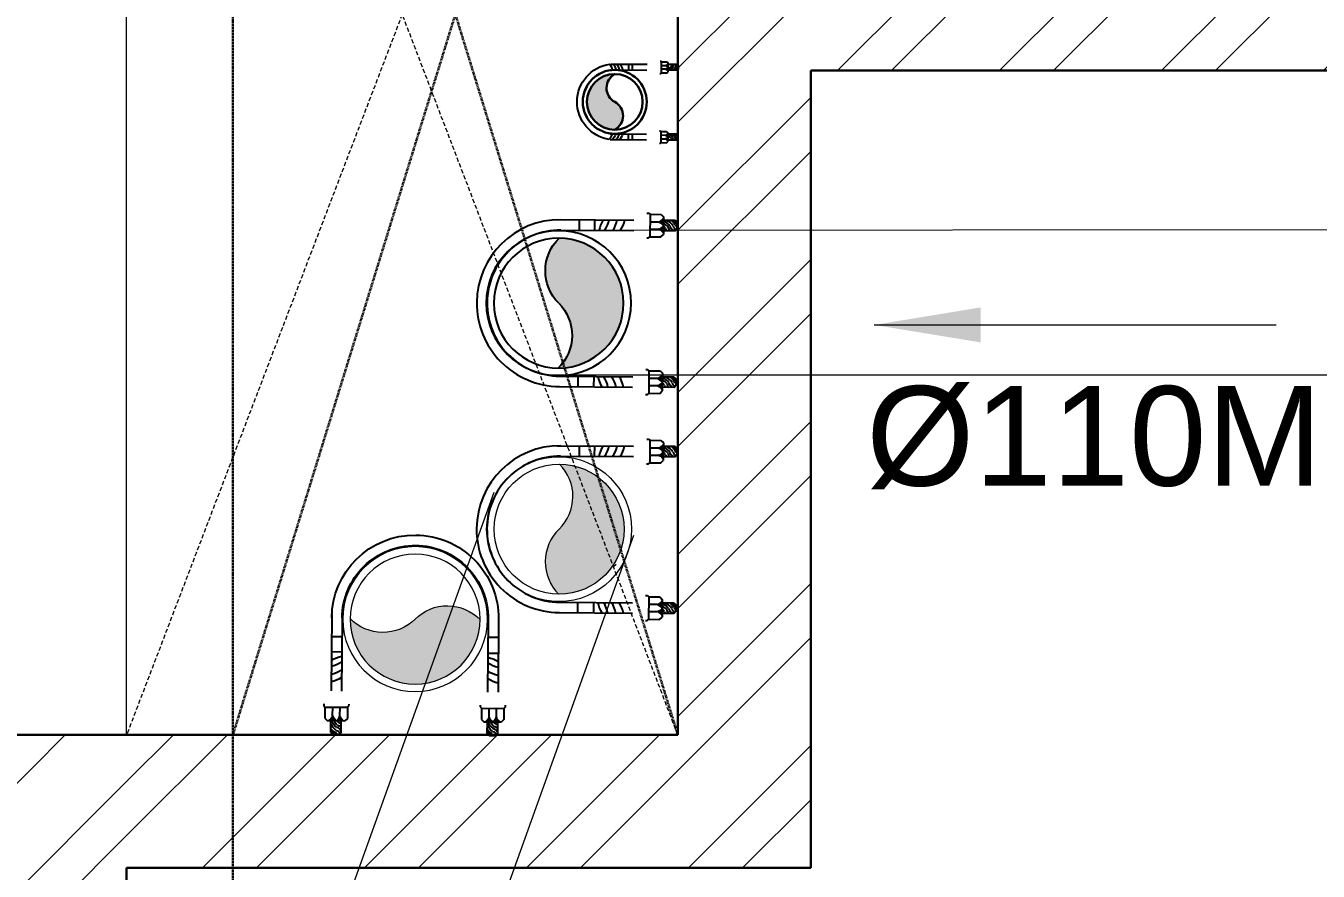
# Model space of a CAD drawing. Header units: millimetres. Extents: x 554 to 29966, y 4404 to 52986.
# Drawn here: x 17385 to 18357, y 20073 to 20709 of the extents above; entities that cross this region are included whole.
import ezdxf

# ---------------------------------------------------------------- set-up
doc = ezdxf.new("R2010")
doc.units = ezdxf.units.MM
for name, pattern in [('DASHED2', [0.375, 0.25, -0.125]), ('HIDDEN', [9.525, 6.35, -3.175]), ('HIDDEN2', [4.7625, 3.175, -1.5875])]:
    doc.linetypes.add(name, pattern=pattern)
for name, color, linetype, lineweight in [('A-VOID-ABOV', 8, 'HIDDEN2', 5), ('CWS', 170, 'Continuous', 30), ('PIPE SUPPORT', 24, 'Continuous', 18), ('PP-BEAM', 6, 'DASHED2', 30), ('PP-WALL', 7, 'Continuous', 30), ('RWP', 150, 'Continuous', 18), ('SWP', 1, 'Continuous', 15), ('WALL HATCH', 8, 'Continuous', 0)]:
    doc.layers.add(name, color=color, linetype=linetype, lineweight=lineweight)
doc.layers.add('SH - WWP', color=94, linetype='Continuous', lineweight=0, true_color=0x009e00)
doc.layers.add('SH- WWP', color=92, linetype='Continuous')
doc.styles.add('_MAA_200', font='Arial Narrow.ttf', dxfattribs={"height": 100})
doc.styles.get("Standard").update_dxf_attribs({"font": 'arial.ttf'})
doc.dimstyles.new('COLUMN DIM PLAN', dxfattribs={"dimtxt": 100, "dimasz": 50, "dimexe": 0, "dimexo": 0, "dimgap": 30, "dimtad": 0, "dimdec": 0, "dimdsep": 46, "dimtxsty": '_MAA_200', "dimblk": 'ARCHTICK', "dimcen": 2.5, "dimdle": 50, "dimclrd": 256, "dimclre": 256, "dimclrt": 256, "dimadec": 0, "dimazin": 0, "dimtfac": 1, "dimtdec": 0, "dimtmove": 1, "dimatfit": 3, "dimfxl": 1, "dimlwd": -1, "dimlwe": -1, "dimarcsym": 0})
pattern_1 = [(45, (-2728487.74, 3305291.59), (-60.9879599, 60.9879599), []), (45, (-2728447.08, 3305291.59), (-60.9879599, 60.9879599), [])]

# ---------------------------------------------------------------- blocks, each defined once
blk = doc.blocks.new('_ArchTick')
at = {"color": 0, "linetype": 'ByBlock', "const_width": 0.15}
blk.add_lwpolyline([(-0.5, -0.5), (0.5, 0.5)], dxfattribs=at)
blk = doc.blocks.new('*X19')
at = {"color": 0}
for p, q in [((113.73, 341.42), (114.32, 342.01)), ((113.6, 341.47), (113.72, 341.59)), ((113.84, 341.35), (114.32, 341.83)), ((113.95, 341.28), (114.32, 341.65)), ((114.05, 341.2), (114.32, 341.48)), ((114.14, 341.12), (114.32, 341.3)), ((114.22, 341.02), (114.32, 341.12)), ((114.29, 340.92), (114.32, 340.95))]:
    blk.add_line(p, q, dxfattribs=at)
blk = doc.blocks.new('MNBMBM')
at = {"layer": 'PIPE SUPPORT', "lineweight": -3}
for p, q in [((96481.193, -13447.574), (96481.246, -13447.521)), ((96481.193, -13447.574), (96481.193, -13447.937)), ((96481.246, -13447.521), (96481.461, -13447.521)), ((96481.513, -13447.574), (96481.461, -13447.521)), ((96481.513, -13447.574), (96481.513, -13447.937)), ((96486.013, -13447.574), (96486.066, -13447.521)), ((96486.013, -13447.574), (96486.013, -13447.937)), ((96486.066, -13447.521), (96486.281, -13447.521)), ((96486.333, -13447.574), (96486.281, -13447.521)), ((96486.333, -13447.574), (96486.333, -13447.937)), ((96481.007, -13448.012), (96481.082, -13447.937)), ((96481.007, -13448.354), (96481.007, -13448.012)), ((96481.082, -13447.937), (96481.625, -13447.937)), ((96481.246, -13448.088), (96481.246, -13448.359)), ((96481.461, -13448.359), (96481.461, -13448.089)), ((96481.7, -13448.012), (96481.625, -13447.937)), ((96481.7, -13448.354), (96481.7, -13448.012)), ((96485.827, -13448.012), (96485.902, -13447.937)), ((96485.827, -13448.354), (96485.827, -13448.012)), ((96485.902, -13447.937), (96486.445, -13447.937)), ((96486.066, -13448.088), (96486.066, -13448.359)), ((96486.281, -13448.359), (96486.281, -13448.089)), ((96486.52, -13448.012), (96486.445, -13447.937)), ((96486.52, -13448.354), (96486.52, -13448.012)), ((96480.969, -13448.392), (96481.007, -13448.354)), ((96480.969, -13448.452), (96480.969, -13448.392)), ((96481.007, -13448.354), (96481.7, -13448.354)), ((96481.737, -13448.392), (96481.7, -13448.354)), ((96481.737, -13448.452), (96481.737, -13448.392)), ((96485.789, -13448.392), (96485.827, -13448.354)), ((96485.789, -13448.452), (96485.789, -13448.392)), ((96485.827, -13448.354), (96486.52, -13448.354)), ((96486.557, -13448.392), (96486.52, -13448.354)), ((96486.557, -13448.452), (96486.557, -13448.392)), ((96481.193, -13451.204), (96481.193, -13448.852)), ((96481.513, -13451.102), (96481.513, -13448.852)), ((96486.013, -13451.102), (96486.013, -13448.852)), ((96486.333, -13451.204), (96486.333, -13448.852)), ((96481.513, -13450.052), (96481.193, -13450.052)), ((96486.013, -13450.052), (96486.333, -13450.052)), ((96481.193, -13450.532), (96481.513, -13450.532)), ((96486.333, -13450.532), (96486.013, -13450.532))]:
    blk.add_line(p, q, dxfattribs=at)
for centre, major_axis, start_param, end_param in [((96481.614, -13448.013), (-0.32, 0.32), -0.186814, 0.421005), ((96481.568, -13447.971), (0.361, 0.361), 1.329768, 1.608854), ((96481.591, -13448.01), (0.361, 0.361), 1.329768, 1.678717), ((96481.62, -13448.11), (0.317, 0.317), 1.386451, 1.960581), ((96481.622, -13448.065), (0.25, 0.25), 1.500239, 1.985745), ((96481.258, -13447.297), (-0.171, 0.171), 2.547186, 2.73821), ((96481.293, -13447.479), (0.0705, 0.0705), 4.274227, 5.064335), ((96481.315, -13447.453), (0.135, 0.135), 4.157023, 5.034816), ((96481.713, -13448.309), (-0.361, 0.361), -0.241028, -0.029997), ((96481.323, -13447.555), (-0.134, 0.134), 2.586791, 3.465895), ((96481.345, -13447.561), (0.171, 0.171), 4.117982, 4.699606), ((96481.403, -13447.635), (0.171, 0.171), 4.117982, 4.401037), ((96486.434, -13448.013), (-0.32, 0.32), -0.186814, 0.421005), ((96486.388, -13447.971), (0.361, 0.361), 1.329768, 1.608854), ((96486.411, -13448.01), (-0.361, 0.361), -0.241028, 0.107921), ((96486.44, -13448.11), (0.317, 0.317), 1.386451, 1.960581), ((96486.442, -13448.065), (0.25, 0.25), 1.500239, 1.985745), ((96486.078, -13447.297), (-0.171, 0.171), 2.547186, 2.73821), ((96486.113, -13447.479), (0.0705, 0.0705), 4.274227, 5.064335), ((96486.135, -13447.453), (0.135, 0.135), 4.157023, 5.034816), ((96486.533, -13448.309), (-0.361, 0.361), -0.241028, -0.029997), ((96486.143, -13447.555), (-0.134, 0.134), 2.586791, 3.465895), ((96486.165, -13447.561), (-0.171, 0.171), 2.547186, 3.12881), ((96486.223, -13447.635), (0.171, 0.171), 4.117982, 4.401037), ((96480.996, -13448.161), (-0.184, 0.184), 4.202619, 4.961205), ((96481.496, -13448.161), (0.184, 0.184), 1.317026, 2.080566), ((96481.24, -13448.119), (0.157, 0.157), 5.625069, 6.45063), ((96481.71, -13448.161), (0.184, 0.184), 1.32198, 2.080566), ((96485.816, -13448.161), (0.184, 0.184), 5.773415, 6.532002), ((96486.316, -13448.161), (0.184, 0.184), 1.317026, 2.080566), ((96486.06, -13448.119), (0.157, 0.157), 5.625069, 6.45063), ((96486.53, -13448.161), (0.184, 0.184), 1.32198, 2.080566), ((96481.052, -13449.897), (0.55, 0.55), 0.163266, 0.60927), ((96481.052, -13450.129), (0.55, 0.55), 0.163266, 0.60927), ((96482.061, -13448.49), (-0.674, 0.674), 1.734062, 1.744004), ((96485.465, -13448.49), (0.674, 0.674), 4.539181, 4.549123), ((96486.474, -13449.897), (-0.55, 0.55), -0.60927, -0.163266), ((96486.474, -13450.129), (-0.55, 0.55), -0.60927, -0.163266), ((96481.052, -13450.377), (0.55, 0.55), 0.163266, 0.60927), ((96481.733, -13448.887), (-0.748, 0.748), 1.820914, 2.152167), ((96482.061, -13448.721), (-0.674, 0.674), 1.734062, 1.744004), ((96482.061, -13448.97), (-0.674, 0.674), 1.734062, 1.744004), ((96485.793, -13448.887), (0.748, 0.748), 4.131018, 4.462271), ((96485.465, -13448.721), (0.674, 0.674), 4.539181, 4.549123), ((96485.465, -13448.97), (0.674, 0.674), 4.539181, 4.549123), ((96486.474, -13450.377), (-0.55, 0.55), -0.60927, -0.163266), ((96483.763, -13451.102), (-1.817, 1.817), 0.785398, 2.356194), ((96483.763, -13451.102), (1.591, 1.591), 2.356194, 3.926991), ((96483.763, -13451.102), (-1.591, 1.591), 2.356194, 3.926991), ((96483.763, -13451.102), (-1.817, 1.817), 2.356194, 3.926991)]:
    blk.add_ellipse(centre, major_axis=major_axis, ratio=1, start_param=start_param, end_param=end_param, dxfattribs=at)
at = {"layer": 'PIPE SUPPORT', "lineweight": -3, "extrusion": (0, 0, -1), "xscale": 0.1862546401715415, "yscale": 0.1862546401715415, "zscale": -0.1862546400003328, "rotation": 90}
for p in [(-96417.612, -13469.229), (-96417.88, -13469.23), (-96422.432, -13469.229), (-96422.7, -13469.23)]:
    blk.add_blockref('*X19', p, dxfattribs=at)
blk = doc.blocks.new('*X16')
at = {"color": 0}
for p, q in [((113.6, 341.47), (113.72, 341.59)), ((113.73, 341.42), (114.32, 342.01)), ((113.84, 341.35), (114.32, 341.83)), ((113.95, 341.28), (114.32, 341.65)), ((114.05, 341.2), (114.32, 341.48)), ((114.14, 341.12), (114.32, 341.3)), ((114.22, 341.02), (114.32, 341.12)), ((114.29, 340.92), (114.32, 340.95))]:
    blk.add_line(p, q, dxfattribs=at)
blk = doc.blocks.new('gfg')
at = {"layer": 'PIPE SUPPORT', "lineweight": -3}
for p, q in [((20672.231, -7006.955), (20672.191, -7006.994)), ((20672.191, -7007.095), (20672.191, -7006.994)), ((20672.231, -7007.134), (20672.191, -7007.095)), ((20672.231, -7006.955), (20672.502, -7006.955)), ((20672.539, -7006.874), (20672.502, -7006.911)), ((20672.502, -7007.181), (20672.502, -7006.911)), ((20672.709, -7006.874), (20672.539, -7006.874)), ((20672.712, -7006.993), (20672.577, -7006.993)), ((20672.577, -7007.1), (20672.712, -7007.1)), ((20672.728, -7006.856), (20672.712, -7006.872)), ((20672.712, -7007.221), (20672.712, -7006.872)), ((20672.758, -7006.856), (20672.728, -7006.856)), ((20674.277, -7006.957), (20673.158, -7006.957)), ((20673.602, -7007.136), (20673.602, -7006.957)), ((20673.718, -7007.136), (20673.717, -7006.957)), ((20672.231, -7007.134), (20672.502, -7007.134)), ((20672.539, -7007.218), (20672.502, -7007.181)), ((20672.709, -7007.218), (20672.539, -7007.218)), ((20672.728, -7007.237), (20672.709, -7007.218)), ((20672.758, -7007.237), (20672.728, -7007.237)), ((20674.279, -7007.136), (20673.158, -7007.136)), ((20672.231, -7009.106), (20672.191, -7009.145)), ((20672.231, -7009.106), (20672.502, -7009.106)), ((20672.539, -7009.022), (20672.502, -7009.059)), ((20672.502, -7009.059), (20672.502, -7009.329)), ((20672.709, -7009.022), (20672.539, -7009.022)), ((20672.728, -7009.003), (20672.709, -7009.022)), ((20672.712, -7009.019), (20672.712, -7009.368)), ((20672.758, -7009.003), (20672.728, -7009.003)), ((20674.279, -7009.104), (20673.158, -7009.104)), ((20673.602, -7009.104), (20673.602, -7009.283)), ((20673.718, -7009.104), (20673.717, -7009.283)), ((20672.191, -7009.145), (20672.191, -7009.246)), ((20672.231, -7009.285), (20672.191, -7009.246)), ((20672.231, -7009.285), (20672.502, -7009.285)), ((20672.539, -7009.366), (20672.502, -7009.329)), ((20672.709, -7009.366), (20672.539, -7009.366)), ((20672.577, -7009.14), (20672.712, -7009.14)), ((20672.712, -7009.247), (20672.577, -7009.247)), ((20672.728, -7009.384), (20672.712, -7009.368)), ((20672.758, -7009.384), (20672.728, -7009.384)), ((20674.277, -7009.283), (20673.158, -7009.283))]:
    blk.add_line(p, q, dxfattribs=at)
for radius in [1.174, 0.995]:
    blk.add_arc((20674.131, -7008.12), radius, 278.5287, 81.4713, dxfattribs=at)
for centre, major_axis, start_param, end_param in [((20672.16, -7007.09), (0.0526, 0.0526), 5.845023, 6.635132), ((20672.025, -7007.116), (-0.127, 0.127), 4.117982, 4.309007), ((20672.527, -7006.885), (-0.269, 0.269), 1.329768, 1.499721), ((20672.141, -7007.073), (0.101, 0.101), 5.727819, 6.424461), ((20672.556, -7006.867), (0.269, 0.269), 2.900565, 3.132661), ((20672.558, -7006.85), (-0.239, 0.239), 1.383983, 1.782645), ((20672.217, -7007.067), (-0.1, 0.1), 4.157587, 4.837601), ((20672.631, -7006.845), (0.237, 0.237), 2.957247, 3.396313), ((20672.222, -7007.051), (0.127, 0.127), 5.688779, 6.059083), ((20672.597, -7006.844), (-0.186, 0.186), 1.500239, 1.985745), ((20672.613, -7006.869), (0.0913, 0.0913), 2.892776, 3.651363), ((20672.592, -7007.103), (0.0782, 0.0782), 0.91268, 1.738241), ((20672.613, -7006.975), (0.0913, 0.0913), 2.887823, 3.651363), ((20672.613, -7007.224), (-0.0913, 0.0913), -0.50977, 0.248816), ((20674.24, -7009.041), (-0.246, 0.246), 0.967705, 1.554602), ((20674.347, -7009.041), (0.246, 0.246), 2.538501, 3.125398), ((20674.451, -7009.041), (0.246, 0.246), 2.538501, 3.125398), ((20674.562, -7009.041), (-0.246, 0.246), 0.967705, 1.554602)]:
    blk.add_ellipse(centre, major_axis=major_axis, ratio=1, start_param=start_param, end_param=end_param, dxfattribs=at)
at = {"layer": 'PIPE SUPPORT', "lineweight": -3, "extrusion": (0, 0, -1)}
for centre, major_axis, start_param, end_param in [((20674.24, -7007.199), (-0.246, -0.246), 0.967705, 1.554602), ((20674.347, -7007.199), (0.246, -0.246), 2.538501, 3.125398), ((20674.451, -7007.199), (0.246, -0.246), 2.538501, 3.125398), ((20674.562, -7007.199), (-0.246, -0.246), 0.967705, 1.554602), ((20672.527, -7009.355), (-0.269, -0.269), 1.329768, 1.499721), ((20672.556, -7009.373), (0.269, -0.269), 2.900565, 3.132661), ((20672.558, -7009.39), (-0.239, -0.239), 1.383983, 1.782645), ((20672.631, -7009.395), (0.237, -0.237), 2.957247, 3.396313), ((20672.613, -7009.016), (-0.0913, -0.0913), -0.50977, 0.248816), ((20672.025, -7009.124), (-0.127, -0.127), 4.117982, 4.309007), ((20672.16, -7009.15), (0.0526, -0.0526), 5.845023, 6.635132), ((20672.141, -7009.167), (0.101, -0.101), 5.727819, 6.424461), ((20672.217, -7009.173), (-0.1, -0.1), 4.157587, 4.837601), ((20672.222, -7009.189), (0.127, -0.127), 5.688779, 6.059083), ((20672.597, -7009.396), (-0.186, -0.186), 1.500239, 1.985745), ((20672.613, -7009.265), (0.0913, -0.0913), 2.887823, 3.651363), ((20672.592, -7009.137), (0.0782, -0.0782), 0.91268, 1.738241), ((20672.613, -7009.371), (0.0913, -0.0913), 2.892776, 3.651363)]:
    blk.add_ellipse(centre, major_axis=major_axis, ratio=1, start_param=start_param, end_param=end_param, dxfattribs=at)
at = {"layer": 'PIPE SUPPORT', "lineweight": -3}
for p, xscale, yscale, zscale, rotation in [((20683.086, -7038.606), -0.0925792494463893, 0.092579249529543, 0.0925792494975916, 359.9999999999998), ((20683.085, -7038.715), -0.0925792494463893, 0.092579249529543, 0.0925792494975916, 359.9999999999998), ((20683.085, -6977.525), 0.0925792494463893, 0.0925792494463893, 0.0925792494463893, 180), ((20683.086, -6977.634), 0.0925792494463893, 0.0925792494463893, 0.0925792494463893, 180)]:
    blk.add_blockref('*X16', p, dxfattribs=dict(at, xscale=xscale, yscale=yscale, zscale=zscale, rotation=rotation))
blk = doc.blocks.new('A$C5FCA3C8E')
at = {"layer": 'CWS', "linetype": 'Continuous'}
blk.add_hatch(color=256, dxfattribs=at).paths.add_polyline_path([(0, 0, 0.598191), (-0.75, 0, 1), (0.75, 0, -0.598196)])
for radius in [0.861, 0.75]:
    blk.add_circle((0, 0), radius, dxfattribs=at)
for centre, start, end in [((-0.375, -0.201), 28.2248, 151.7752), ((0.375, 0.201), 208.2248, 331.7752)]:
    blk.add_arc(centre, 0.426, start, end, dxfattribs=at)
blk = doc.blocks.new('A$C393437B3')
at = {"layer": 'RWP', "linetype": 'Continuous'}
blk.add_hatch(color=256, dxfattribs=at).paths.add_polyline_path([(-2, 0, 1), (2, 0, -0.417357), (0, 0, 0.417356)])
for radius in [2.231, 2]:
    blk.add_circle((0, 0), radius, dxfattribs=at)
for centre, start, end in [((-1, -0.989), 44.6929, 135.3071), ((1, 0.989), 224.6929, 315.3071)]:
    blk.add_arc(centre, 1.407, start, end, dxfattribs=at)
blk = doc.blocks.new('*X26')
at = {"color": 0}
for p, q in [((113.73, 341.42), (114.32, 342.01)), ((113.6, 341.47), (113.72, 341.59)), ((113.84, 341.35), (114.32, 341.83)), ((113.95, 341.28), (114.32, 341.65)), ((114.05, 341.2), (114.32, 341.48)), ((114.14, 341.12), (114.32, 341.3)), ((114.22, 341.02), (114.32, 341.12)), ((114.29, 340.92), (114.32, 340.95))]:
    blk.add_line(p, q, dxfattribs=at)
blk = doc.blocks.new('YRTRT')
at = {"layer": 'PIPE SUPPORT', "lineweight": -3}
for p, q in [((96462.338, -13447.574), (96462.391, -13447.521)), ((96462.338, -13447.574), (96462.338, -13447.937)), ((96462.606, -13447.521), (96462.391, -13447.521)), ((96462.658, -13447.574), (96462.606, -13447.521)), ((96462.658, -13447.574), (96462.658, -13447.937)), ((96467.158, -13447.574), (96467.211, -13447.521)), ((96467.158, -13447.574), (96467.158, -13447.937)), ((96467.426, -13447.521), (96467.211, -13447.521)), ((96467.478, -13447.574), (96467.426, -13447.521)), ((96467.478, -13447.574), (96467.478, -13447.937)), ((96462.152, -13448.012), (96462.226, -13447.937)), ((96462.152, -13448.354), (96462.152, -13448.012)), ((96462.77, -13447.937), (96462.226, -13447.937)), ((96462.391, -13448.359), (96462.391, -13448.089)), ((96462.606, -13448.088), (96462.606, -13448.359)), ((96462.844, -13448.012), (96462.77, -13447.937)), ((96462.844, -13448.354), (96462.844, -13448.012)), ((96466.972, -13448.012), (96467.046, -13447.937)), ((96466.972, -13448.354), (96466.972, -13448.012)), ((96467.59, -13447.937), (96467.046, -13447.937)), ((96467.211, -13448.359), (96467.211, -13448.089)), ((96467.426, -13448.088), (96467.426, -13448.359)), ((96467.664, -13448.012), (96467.59, -13447.937)), ((96467.664, -13448.354), (96467.664, -13448.012)), ((96462.115, -13448.392), (96462.152, -13448.354)), ((96462.115, -13448.452), (96462.115, -13448.392)), ((96462.844, -13448.354), (96462.152, -13448.354)), ((96462.882, -13448.392), (96462.844, -13448.354)), ((96462.882, -13448.452), (96462.882, -13448.392)), ((96466.935, -13448.392), (96466.972, -13448.354)), ((96466.935, -13448.452), (96466.935, -13448.392)), ((96467.664, -13448.354), (96466.972, -13448.354)), ((96467.702, -13448.392), (96467.664, -13448.354)), ((96467.702, -13448.452), (96467.702, -13448.392)), ((96462.338, -13451.204), (96462.338, -13448.852)), ((96462.658, -13451.102), (96462.658, -13448.852)), ((96467.158, -13451.102), (96467.158, -13448.852)), ((96467.478, -13451.204), (96467.478, -13448.852)), ((96462.658, -13450.052), (96462.338, -13450.052)), ((96467.158, -13450.052), (96467.478, -13450.052)), ((96462.338, -13450.532), (96462.658, -13450.532)), ((96467.478, -13450.532), (96467.158, -13450.532))]:
    blk.add_line(p, q, dxfattribs=at)
at = {"layer": 'PIPE SUPPORT', "lineweight": -3, "extrusion": (0, 0, -1)}
for centre, major_axis, start_param, end_param in [((96462.507, -13447.561), (0.171, 0.171), 2.547186, 3.12881), ((96462.448, -13447.635), (-0.171, 0.171), 4.117982, 4.401037), ((96462.528, -13447.555), (0.134, 0.134), 2.586791, 3.465895), ((96462.536, -13447.453), (-0.135, 0.135), 4.157023, 5.034816), ((96462.138, -13448.309), (0.361, 0.361), -0.241028, -0.029997), ((96462.229, -13448.065), (-0.25, 0.25), 1.500239, 1.985745), ((96462.559, -13447.479), (-0.0705, 0.0705), 4.274227, 5.064335), ((96462.231, -13448.11), (-0.317, 0.317), 1.386451, 1.960581), ((96462.238, -13448.013), (0.32, 0.32), -0.186814, 0.421005), ((96462.594, -13447.297), (0.171, 0.171), 2.547186, 2.73821), ((96462.26, -13448.01), (0.361, 0.361), -0.241028, 0.107921), ((96462.284, -13447.971), (-0.361, 0.361), 1.329768, 1.608854), ((96467.327, -13447.561), (-0.171, 0.171), 4.117982, 4.699606), ((96467.268, -13447.635), (-0.171, 0.171), 4.117982, 4.401037), ((96467.348, -13447.555), (0.134, 0.134), 2.586791, 3.465895), ((96467.356, -13447.453), (-0.135, 0.135), 4.157023, 5.034816), ((96466.958, -13448.309), (0.361, 0.361), -0.241028, -0.029997), ((96467.049, -13448.065), (-0.25, 0.25), 1.500239, 1.985745), ((96467.379, -13447.479), (-0.0705, 0.0705), 4.274227, 5.064335), ((96467.051, -13448.11), (-0.317, 0.317), 1.386451, 1.960581), ((96467.058, -13448.013), (0.32, 0.32), -0.186814, 0.421005), ((96467.414, -13447.297), (0.171, 0.171), 2.547186, 2.73821), ((96467.08, -13448.01), (-0.361, 0.361), 1.329768, 1.678717), ((96467.104, -13447.971), (-0.361, 0.361), 1.329768, 1.608854), ((96462.141, -13448.161), (-0.184, 0.184), 1.32198, 2.080566), ((96462.612, -13448.119), (-0.157, 0.157), 5.625069, 6.45063), ((96462.355, -13448.161), (-0.184, 0.184), 1.317026, 2.080566), ((96462.855, -13448.161), (-0.184, 0.184), 5.773415, 6.532002), ((96466.961, -13448.161), (-0.184, 0.184), 1.32198, 2.080566), ((96467.432, -13448.119), (-0.157, 0.157), 5.625069, 6.45063), ((96467.175, -13448.161), (-0.184, 0.184), 1.317026, 2.080566), ((96467.675, -13448.161), (0.184, 0.184), 4.202619, 4.961205), ((96462.197, -13449.897), (0.55, 0.55), -0.60927, -0.163266), ((96462.197, -13450.129), (0.55, 0.55), -0.60927, -0.163266), ((96463.206, -13448.49), (-0.674, 0.674), 4.539181, 4.549123), ((96466.61, -13448.49), (0.674, 0.674), 1.734062, 1.744004), ((96467.619, -13449.897), (-0.55, 0.55), 0.163266, 0.60927), ((96467.619, -13450.129), (-0.55, 0.55), 0.163266, 0.60927), ((96462.197, -13450.377), (0.55, 0.55), -0.60927, -0.163266), ((96462.878, -13448.887), (-0.748, 0.748), 4.131018, 4.462271), ((96463.206, -13448.721), (-0.674, 0.674), 4.539181, 4.549123), ((96463.206, -13448.97), (-0.674, 0.674), 4.539181, 4.549123), ((96466.938, -13448.887), (0.748, 0.748), 1.820914, 2.152167), ((96466.61, -13448.721), (0.674, 0.674), 1.734062, 1.744004), ((96466.61, -13448.97), (0.674, 0.674), 1.734062, 1.744004), ((96467.619, -13450.377), (-0.55, 0.55), 0.163266, 0.60927), ((96464.908, -13451.102), (1.817, 1.817), 2.356194, 3.926991), ((96464.908, -13451.102), (1.591, 1.591), 2.356194, 3.926991), ((96464.908, -13451.102), (-1.591, 1.591), 2.356194, 3.926991), ((96464.908, -13451.102), (1.817, 1.817), 0.785398, 2.356194)]:
    blk.add_ellipse(centre, major_axis=major_axis, ratio=1, start_param=start_param, end_param=end_param, dxfattribs=at)
at = {"layer": 'PIPE SUPPORT', "lineweight": -3, "xscale": 0.1862546401715415, "yscale": 0.1862546401715415, "zscale": 0.1862546401715415, "rotation": 90}
for p in [(96525.971, -13469.23), (96526.239, -13469.229), (96530.791, -13469.23), (96531.059, -13469.229)]:
    blk.add_blockref('*X26', p, dxfattribs=at)
blk = doc.blocks.new('A$C3BC90C2D')
at = {"layer": 'SH- WWP', "linetype": 'Continuous'}
blk.add_hatch(color=256, dxfattribs=at).paths.add_polyline_path([(-2, 0, 1), (2, 0, -0.417357), (0, 0, 0.417356)])
for radius in [2.231, 2]:
    blk.add_circle((0, 0), radius, dxfattribs=at)
for centre, start, end in [((-1, -0.989), 44.6929, 135.3071), ((1, 0.989), 224.6929, 315.3071)]:
    blk.add_arc(centre, 1.407, start, end, dxfattribs=at)
blk = doc.blocks.new('OIUUYIU')
at = {"layer": 'PIPE SUPPORT', "lineweight": -3}
for p, q in [((96471.432, -13447.574), (96471.485, -13447.521)), ((96471.432, -13447.574), (96471.432, -13447.937)), ((96471.7, -13447.521), (96471.485, -13447.521)), ((96471.752, -13447.574), (96471.7, -13447.521)), ((96471.752, -13447.574), (96471.752, -13447.937)), ((96476.252, -13447.574), (96476.305, -13447.521)), ((96476.252, -13447.574), (96476.252, -13447.937)), ((96476.52, -13447.521), (96476.305, -13447.521)), ((96476.572, -13447.574), (96476.52, -13447.521)), ((96476.572, -13447.574), (96476.572, -13447.937)), ((96471.246, -13448.012), (96471.32, -13447.937)), ((96471.246, -13448.354), (96471.246, -13448.012)), ((96471.864, -13447.937), (96471.32, -13447.937)), ((96471.484, -13448.359), (96471.484, -13448.089)), ((96471.7, -13448.088), (96471.7, -13448.359)), ((96471.938, -13448.012), (96471.864, -13447.937)), ((96471.938, -13448.354), (96471.938, -13448.012)), ((96476.066, -13448.012), (96476.14, -13447.937)), ((96476.066, -13448.354), (96476.066, -13448.012)), ((96476.684, -13447.937), (96476.14, -13447.937)), ((96476.304, -13448.359), (96476.304, -13448.089)), ((96476.52, -13448.088), (96476.52, -13448.359)), ((96476.758, -13448.012), (96476.684, -13447.937)), ((96476.758, -13448.354), (96476.758, -13448.012)), ((96471.209, -13448.392), (96471.246, -13448.354)), ((96471.209, -13448.452), (96471.209, -13448.392)), ((96471.938, -13448.354), (96471.246, -13448.354)), ((96471.976, -13448.392), (96471.938, -13448.354)), ((96471.976, -13448.452), (96471.976, -13448.392)), ((96476.029, -13448.392), (96476.066, -13448.354)), ((96476.029, -13448.452), (96476.029, -13448.392)), ((96476.758, -13448.354), (96476.066, -13448.354)), ((96476.796, -13448.392), (96476.758, -13448.354)), ((96476.796, -13448.452), (96476.796, -13448.392)), ((96471.432, -13451.204), (96471.432, -13448.852)), ((96471.752, -13451.102), (96471.752, -13448.852)), ((96476.252, -13451.102), (96476.252, -13448.852)), ((96476.572, -13451.204), (96476.572, -13448.852)), ((96471.752, -13450.052), (96471.432, -13450.052)), ((96476.252, -13450.052), (96476.572, -13450.052)), ((96471.432, -13450.532), (96471.752, -13450.532)), ((96476.572, -13450.532), (96476.252, -13450.532))]:
    blk.add_line(p, q, dxfattribs=at)
at = {"layer": 'PIPE SUPPORT', "lineweight": -3, "extrusion": (0, 0, -1)}
for centre, major_axis, start_param, end_param in [((96471.601, -13447.561), (0.171, 0.171), 2.547186, 3.12881), ((96471.542, -13447.635), (-0.171, 0.171), 4.117982, 4.401037), ((96471.622, -13447.555), (0.134, 0.134), 2.586791, 3.465895), ((96471.63, -13447.453), (-0.135, 0.135), 4.157023, 5.034816), ((96471.232, -13448.309), (0.361, 0.361), -0.241028, -0.029997), ((96471.323, -13448.065), (-0.25, 0.25), 1.500239, 1.985745), ((96471.653, -13447.479), (-0.0705, 0.0705), 4.274227, 5.064335), ((96471.325, -13448.11), (-0.317, 0.317), 1.386451, 1.960581), ((96471.332, -13448.013), (0.32, 0.32), -0.186814, 0.421005), ((96471.688, -13447.297), (0.171, 0.171), 2.547186, 2.73821), ((96471.354, -13448.01), (0.361, 0.361), -0.241028, 0.107921), ((96471.378, -13447.971), (-0.361, 0.361), 1.329768, 1.608854), ((96476.421, -13447.561), (-0.171, 0.171), 4.117982, 4.699606), ((96476.362, -13447.635), (-0.171, 0.171), 4.117982, 4.401037), ((96476.442, -13447.555), (0.134, 0.134), 2.586791, 3.465895), ((96476.45, -13447.453), (-0.135, 0.135), 4.157023, 5.034816), ((96476.052, -13448.309), (0.361, 0.361), -0.241028, -0.029997), ((96476.143, -13448.065), (-0.25, 0.25), 1.500239, 1.985745), ((96476.473, -13447.479), (-0.0705, 0.0705), 4.274227, 5.064335), ((96476.145, -13448.11), (-0.317, 0.317), 1.386451, 1.960581), ((96476.152, -13448.013), (0.32, 0.32), -0.186814, 0.421005), ((96476.508, -13447.297), (0.171, 0.171), 2.547186, 2.73821), ((96476.174, -13448.01), (-0.361, 0.361), 1.329768, 1.678717), ((96476.198, -13447.971), (-0.361, 0.361), 1.329768, 1.608854), ((96471.235, -13448.161), (-0.184, 0.184), 1.32198, 2.080566), ((96471.706, -13448.119), (-0.157, 0.157), 5.625069, 6.45063), ((96471.449, -13448.161), (-0.184, 0.184), 1.317026, 2.080566), ((96471.949, -13448.161), (-0.184, 0.184), 5.773415, 6.532002), ((96476.055, -13448.161), (-0.184, 0.184), 1.32198, 2.080566), ((96476.526, -13448.119), (-0.157, 0.157), 5.625069, 6.45063), ((96476.269, -13448.161), (-0.184, 0.184), 1.317026, 2.080566), ((96476.769, -13448.161), (0.184, 0.184), 4.202619, 4.961205), ((96471.291, -13449.897), (0.55, 0.55), -0.60927, -0.163266), ((96471.291, -13450.129), (0.55, 0.55), -0.60927, -0.163266), ((96472.3, -13448.49), (-0.674, 0.674), 4.539181, 4.549123), ((96475.704, -13448.49), (0.674, 0.674), 1.734062, 1.744004), ((96476.713, -13449.897), (-0.55, 0.55), 0.163266, 0.60927), ((96476.713, -13450.129), (-0.55, 0.55), 0.163266, 0.60927), ((96471.291, -13450.377), (0.55, 0.55), -0.60927, -0.163266), ((96471.972, -13448.887), (-0.748, 0.748), 4.131018, 4.462271), ((96472.3, -13448.721), (-0.674, 0.674), 4.539181, 4.549123), ((96472.3, -13448.97), (-0.674, 0.674), 4.539181, 4.549123), ((96476.032, -13448.887), (0.748, 0.748), 1.820914, 2.152167), ((96475.704, -13448.721), (0.674, 0.674), 1.734062, 1.744004), ((96475.704, -13448.97), (0.674, 0.674), 1.734062, 1.744004), ((96476.713, -13450.377), (-0.55, 0.55), 0.163266, 0.60927), ((96474.002, -13451.102), (1.817, 1.817), 2.356194, 3.926991), ((96474.002, -13451.102), (1.591, 1.591), 2.356194, 3.926991), ((96474.002, -13451.102), (-1.591, 1.591), 2.356194, 3.926991), ((96474.002, -13451.102), (1.817, 1.817), 0.785398, 2.356194)]:
    blk.add_ellipse(centre, major_axis=major_axis, ratio=1, start_param=start_param, end_param=end_param, dxfattribs=at)
at = {"layer": 'PIPE SUPPORT', "lineweight": -3, "xscale": 0.1862546401715415, "yscale": 0.1862546401715415, "zscale": 0.1862546401715415, "rotation": 90}
for p in [(96535.079, -13469.23), (96535.304, -13469.229), (96539.885, -13469.23), (96540.153, -13469.229)]:
    blk.add_blockref('*X19', p, dxfattribs=at)
blk = doc.blocks.new('A$C2CAE21CB')
at = {"layer": 'SWP', "linetype": 'Continuous'}
blk.add_hatch(color=256, dxfattribs=at).paths.add_polyline_path([(-2, 0, 1), (2, 0, -0.417357), (0, 0, 0.417357)])
for radius in [2.231, 2]:
    blk.add_circle((0, 0), radius, dxfattribs=at)
for centre, start, end in [((-1, -0.989), 44.6929, 135.3071), ((1, 0.989), 224.6929, 315.3071)]:
    blk.add_arc(centre, 1.407, start, end, dxfattribs=at)

msp = doc.modelspace()

# ---------------------------------------------------------------- hatches: boundary and pattern name
at = {"layer": 'WALL HATCH'}
h = msp.add_hatch(dxfattribs=at)
h.set_pattern_fill('ANSI32', color=256, scale=230, style=0)
h.set_pattern_definition(pattern_1)
h.paths.add_polyline_path([(17975.43, 21260.58), (17875.43, 21260.58), (17875.43, 20175.58), (17975.43, 20175.58)])
h = msp.add_hatch(dxfattribs=at)
h.set_pattern_fill('ANSI32', color=256, scale=230, style=0)
h.set_pattern_definition(pattern_1)
h.paths.add_polyline_path([(17975.43, 20675.58), (19125.43, 20675.58), (19125.43, 20775.58), (17975.43, 20775.58)])
h = msp.add_hatch(dxfattribs=at)
h.set_pattern_fill('ANSI32', color=256, scale=230, style=0)
h.set_pattern_definition(pattern_1)
h.paths.add_polyline_path([(17310.43, 20175.58), (17460.43, 20175.58), (17460.43, 18425.58), (17310.43, 18425.58)])
h = msp.add_hatch(dxfattribs=at)
h.set_pattern_fill('ANSI32', color=256, scale=230, style=0)
h.set_pattern_definition(pattern_1)
h.paths.add_polyline_path([(17975.43, 20175.58), (17460.43, 20175.58), (17460.43, 20075.58), (17975.43, 20075.58)])

# ---------------------------------------------------------------- linework, layer by layer
at = {"layer": 'A-VOID-ABOV', "linetype": 'HIDDEN', "lineweight": 15, "ltscale": 0.5}
for p, q in [((17875.43, 21260.58), (17460.43, 20175.58)), ((17875.43, 20175.58), (17460.43, 21260.58))]:
    msp.add_line(p, q, dxfattribs=at)
at = {"layer": 'PP-BEAM', "lineweight": 30, "ltscale": 3}
for p, q in [((17540.43, 24090.58), (17540.43, 17375.58)), ((17875.43, 21260.58), (17540.43, 20175.58)), ((17540.43, 21260.58), (17875.43, 20175.58))]:
    msp.add_line(p, q, dxfattribs=at)
at = {"layer": 'PP-WALL', "color": 5, "lineweight": 15, "ltscale": 0.6}
msp.add_line((17460.43, 20175.58), (17460.43, 21260.58), dxfattribs=at)
at = {"layer": 'PP-WALL', "ltscale": 0.6}
for p, q in [((17875.43, 20175.58), (17875.43, 21260.58)), ((17975.43, 20075.58), (17975.43, 20675.58)), ((17975.43, 20675.58), (19125.43, 20675.58)), ((17310.43, 20175.58), (17875.43, 20175.58)), ((17460.43, 18525.58), (17460.43, 20075.58)), ((17460.43, 20075.58), (17975.43, 20075.58))]:
    msp.add_line(p, q, dxfattribs=at)
at = {"layer": 'SH - WWP'}
for p, q in [((18883.12, 20556.32), (17785.66, 20555.15)), ((18883.07, 20446.32), (17780.34, 20446.32))]:
    msp.add_line(p, q, dxfattribs=at)
at = {"layer": 'SWP', "linetype": 'Continuous'}
for p, q in [((17764.99, 20381), (17764.6, 20380.62)), ((17736.88, 20358.02), (17517.37, 19746.87)), ((17842.13, 20325.65), (17620.9, 19709.68)), ((17828.95, 20303.88), (17827.07, 20302.01))]:
    msp.add_line(p, q, dxfattribs=at)

# ---------------------------------------------------------------- block references
at = {"layer": 'CWS', "linetype": 'Continuous', "xscale": -27.93647997329696, "yscale": 27.93647997329696, "zscale": 27.93647997329696, "rotation": 269.5810025341016}
msp.add_blockref('A$C5FCA3C8E', (17827.95, 20652.1), dxfattribs=at)
at = {"layer": 'PIPE SUPPORT', "yscale": 24.44444442107853, "zscale": 24.44444442107853}
for name, p, xscale, rotation in [('gfg', (524435.11, 188261.46), -24.44444442107853, 359.5810025341017), ('MNBMBM', (363829.99, 2376525.03), 24.44444442107853, 269.5810025341017), ('OIUUYIU', (329337.14, -2340264.36), -24.44444442107853, 269.5810025341016), ('YRTRT', (2373241.17, -325776.57), 24.44444442107853, 179.5810025341017)]:
    msp.add_blockref(name, p, dxfattribs=dict(at, xscale=xscale, rotation=rotation))
at = {"layer": 'RWP', "linetype": 'Continuous', "xscale": -24.44444442107853, "yscale": 24.44444442107853, "zscale": 24.44444442107853, "rotation": 359.5810025341017}
msp.add_blockref('A$C393437B3', (17677.62, 20262.77), dxfattribs=at)
at = {"layer": 'SH - WWP', "xscale": -24.44444442107853, "yscale": 24.44444442107853, "zscale": 24.44444442107853, "rotation": 89.58100253410156}
msp.add_blockref('A$C3BC90C2D', (17785.72, 20500.6), dxfattribs=at)
at = {"layer": 'SWP', "linetype": 'Continuous', "xscale": 24.44444442107853, "yscale": 24.44444442107853, "zscale": 24.44444442107853, "rotation": 89.58100253410161}
msp.add_blockref('A$C2CAE21CB', (17786.03, 20330.46), dxfattribs=at)

# ---------------------------------------------------------------- texts
at = {"layer": 'SH- WWP', "lineweight": 30, "insert": (18768.39, 20438.16), "char_height": 75, "width": 774.8714, "attachment_point": 3}
msp.add_mtext('\\pxqc;\\A1;\\fArial|b0|i0|c0|p34;\\C3;Ø110MM WWP', dxfattribs=at)
at = {"layer": 'SH- WWP', "lineweight": 30, "insert": (18229.49, 19663.96), "char_height": 75, "width": 774.8714, "attachment_point": 1, "rotation": 47.00741}
msp.add_mtext('\\pxqc;\\A1;\\fArial|b0|i0|c0|p34;\\C3;Ø75MM WWP', dxfattribs=at)

# ---------------------------------------------------------------- leaders
at = {"layer": 'SH - WWP'}
msp.add_leader([(18023.3, 20484.19), (18325.88, 20484.19)], dimstyle='COLUMN DIM PLAN', override={"dimasz": 80, "dimgap": 30, "dimtad": 0, "dimfxl": 5, "dimarcsym": 2}, dxfattribs=at)

doc.saveas('drawing.dxf')
